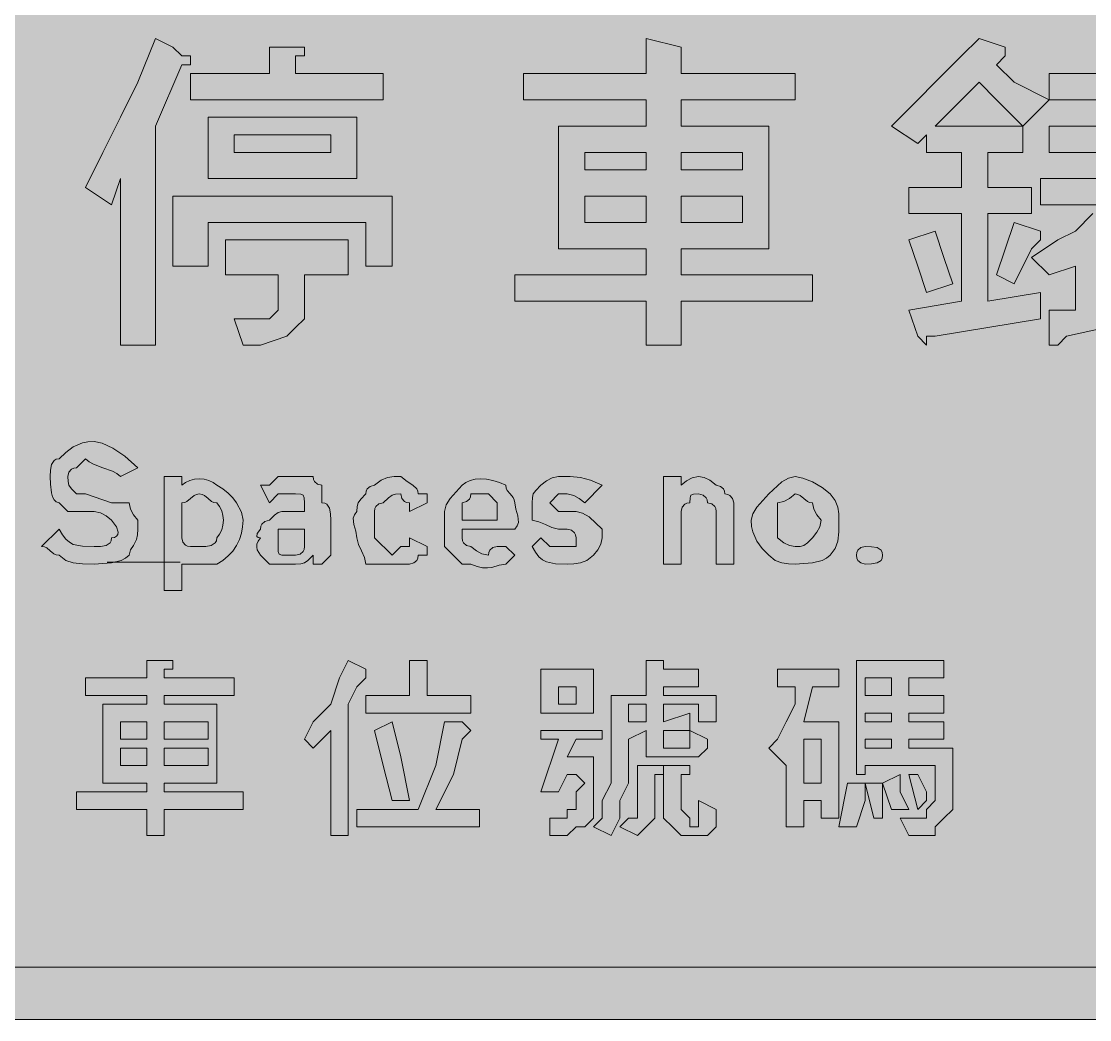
# Model space of a CAD drawing. Header units: metres. Extents: x 12 to 553, y 13 to 247.
# Drawn here: x 142.3 to 288.6, y 12.7 to 149.5 of the extents above; entities that cross this region are included whole.
import ezdxf

# ---------------------------------------------------------------- set-up
doc = ezdxf.new("R2010")
doc.units = ezdxf.units.M
for name, color, linetype, true_color in [('FILL_BLUE_0000FF', 7, 'Continuous', 0x0000ff), ('FILL_WHITE_FFFFFF', 7, 'Continuous', 0xffffff), ('STROKE_BLUE_0000FF', 7, 'Continuous', 0x0000ff), ('STROKE_WHITE_FFFFFF', 7, 'Continuous', 0xffffff)]:
    doc.layers.add(name, color=color, linetype=linetype, true_color=true_color)

msp = doc.modelspace()

# ---------------------------------------------------------------- hatches: boundary and pattern name
at = {"layer": 'FILL_BLUE_0000FF', "true_color": 0x0000ff}
h = msp.add_hatch(color=7, dxfattribs=at)
h.dxf.hatch_style = 1
h.paths.add_polyline_path([(539.74, 239.31), (541.05, 238.77), (542.36, 238), (543.45, 237.12), (544.14, 236.41), (544.5, 235.92), (544.63, 235.43), (544.65, 234.72), (545.34, 233.84), (545.7, 233.07), (545.85, 232.32), (545.85, 28.32), (545.8, 27.47), (545.64, 26.71), (545.1, 25.32), (543.45, 22.32), (542.36, 21.44), (541.05, 20.67), (539.74, 20.13), (538.65, 19.92), (87.45, 19.92), (86.55, 20.11), (85.65, 20.52), (84.75, 20.93), (83.85, 21.12), (80.25, 24.72), (20.25, 130.32), (80.25, 235.92), (81.15, 236.63), (82.05, 237.12), (82.95, 237.61), (83.85, 238.32), (84.75, 239.01), (85.65, 239.37), (86.55, 239.5), (87.45, 239.52), (538.65, 239.52), (539.74, 239.31)])
at = {"layer": 'FILL_WHITE_FFFFFF', "true_color": 0xffffff}
h = msp.add_hatch(color=7, dxfattribs=at)
h.dxf.hatch_style = 1
h.paths.add_polyline_path([(540, 246.66), (541.35, 246.48), (542.7, 246.15), (544.05, 245.67), (545.4, 245.02), (546.75, 244.19), (548.1, 243.16), (549.45, 241.92), (550.33, 241), (551.1, 239.97), (551.64, 238.71), (551.8, 237.97), (551.85, 237.12), (552.25, 236.62), (552.54, 236.03), (552.9, 234.72), (553.05, 232.32), (553.05, 28.32), (552.99, 26.92), (552.82, 25.45), (552.54, 23.95), (552.15, 22.47), (551.64, 21.04), (551.02, 19.71), (550.29, 18.53), (549.45, 17.52), (548.1, 16.28), (546.75, 15.25), (545.4, 14.42), (544.05, 13.77), (542.7, 13.29), (541.35, 12.96), (540, 12.78), (538.65, 12.72), (87.45, 12.72), (85.65, 12.93), (83.85, 13.47), (82.05, 14.24), (80.25, 15.12), (78.47, 16.21), (76.8, 17.52), (74.25, 19.92), (13.05, 125.52), (12.86, 126.61), (12.45, 127.92), (12.04, 129.23), (11.85, 130.32), (12.04, 131.22), (12.45, 132.12), (12.86, 133.02), (13.05, 133.92), (74.25, 239.52), (74.75, 240.37), (75.36, 241.11), (76.8, 242.37), (78.47, 243.4), (80.25, 244.32), (81.15, 245.11), (82.05, 245.71), (82.95, 246.13), (83.85, 246.42), (85.65, 246.68), (87.45, 246.72), (538.65, 246.72), (540, 246.66)])
h = msp.add_hatch(color=7, dxfattribs=at)
h.dxf.hatch_style = 1
h.paths.add_polyline_path([(164.25, 144.72), (165.45, 144.72), (165.45, 143.52), (164.25, 143.52), (160.65, 135.12), (160.65, 105.12), (155.85, 105.12), (155.85, 127.92), (154.65, 124.32), (151.05, 126.72), (153.45, 131.52), (155.85, 136.32), (158.25, 141.12), (160.65, 147.12), (163.05, 145.92), (164.25, 144.72)])
h = msp.add_hatch(color=7, dxfattribs=at)
h.dxf.hatch_style = 1
h.paths.add_polyline_path([(232.65, 142.32), (248.25, 142.32), (248.25, 138.72), (232.65, 138.72), (232.65, 135.12), (244.65, 135.12), (244.65, 118.32), (232.65, 118.32), (232.65, 114.72), (250.65, 114.72), (250.65, 111.12), (232.65, 111.12), (232.65, 105.12), (227.85, 105.12), (227.85, 111.12), (209.85, 111.12), (209.85, 114.72), (227.85, 114.72), (227.85, 118.32), (215.85, 118.32), (215.85, 135.12), (227.85, 135.12), (227.85, 138.72), (211.05, 138.72), (211.05, 142.32), (227.85, 142.32), (227.85, 147.12), (232.65, 145.92), (232.65, 144.72), (232.65, 142.32)])
h.paths.add_polyline_path([(227.85, 129.12), (227.85, 131.52), (219.45, 131.52), (219.45, 129.12), (227.85, 129.12)], flags=16)
h.paths.add_polyline_path([(219.45, 121.92), (227.85, 121.92), (227.85, 125.52), (219.45, 125.52), (219.45, 121.92)], flags=16)
h.paths.add_polyline_path([(232.65, 131.52), (232.65, 129.12), (241.05, 129.12), (241.05, 131.52), (232.65, 131.52)], flags=16)
h.paths.add_polyline_path([(241.05, 125.52), (232.65, 125.52), (232.65, 121.92), (241.05, 121.92), (241.05, 125.52)], flags=16)
h = msp.add_hatch(color=7, dxfattribs=at)
h.dxf.hatch_style = 1
h.paths.add_polyline_path([(274.65, 131.52), (274.65, 126.72), (280.65, 126.72), (280.65, 123.12), (274.65, 123.12), (274.65, 111.12), (281.85, 112.32), (281.85, 108.72), (267.45, 106.32), (266.25, 106.32), (266.25, 105.12), (265.05, 106.32), (263.85, 109.92), (271.05, 111.12), (271.05, 123.12), (263.85, 123.12), (263.85, 126.72), (271.05, 126.72), (271.05, 131.52), (266.25, 131.52), (266.25, 133.92), (265.05, 132.72), (261.45, 135.12), (265.05, 138.72), (267.45, 141.12), (271.05, 144.72), (273.45, 147.12), (277.05, 145.92), (277.05, 144.72), (275.85, 143.52), (278.25, 141.12), (283.05, 138.72), (279.45, 135.12), (279.45, 131.52), (274.65, 131.52)])
h.paths.add_polyline_path([(275.85, 138.72), (273.45, 141.12), (269.85, 137.52), (267.45, 135.12), (279.45, 135.12), (275.85, 138.72)], flags=16)
h = msp.add_hatch(color=7, dxfattribs=at)
h.dxf.hatch_style = 1
h.paths.add_polyline_path([(291.45, 142.32), (291.45, 147.12), (296.25, 145.92), (296.25, 144.72), (296.25, 142.32), (305.85, 142.32), (305.85, 138.72), (296.25, 138.72), (296.25, 135.12), (304.65, 135.12), (304.65, 131.52), (296.25, 131.52), (296.25, 127.92), (307.05, 127.92), (307.05, 124.32), (296.25, 124.32), (297.45, 121.92), (298.65, 118.32), (303.45, 123.12), (307.05, 120.72), (305.85, 119.52), (304.65, 118.32), (299.85, 115.92), (303.45, 111.12), (308.25, 107.52), (303.45, 105.12), (299.85, 108.72), (296.25, 113.52), (295.05, 117.12), (292.65, 121.92), (290.25, 118.32), (290.25, 111.12), (296.25, 112.32), (296.25, 108.72), (285.45, 106.32), (284.25, 105.12), (283.05, 105.12), (283.05, 109.92), (286.65, 109.92), (286.65, 115.92), (283.05, 114.72), (280.65, 117.12), (284.25, 119.52), (286.65, 120.72), (289.05, 123.12), (291.45, 124.32), (281.85, 124.32), (281.85, 127.92), (291.45, 127.92), (291.45, 131.52), (283.05, 131.52), (283.05, 135.12), (291.45, 135.12), (291.45, 138.72), (283.05, 138.72), (283.05, 142.32), (291.45, 142.32)])
h = msp.add_hatch(color=7, dxfattribs=at)
h.dxf.hatch_style = 1
h.paths.add_polyline_path([(179.85, 145.92), (181.05, 145.92), (181.05, 144.72), (179.85, 144.72), (179.85, 142.32), (191.85, 142.32), (191.85, 138.72), (165.45, 138.72), (165.45, 142.32), (176.25, 142.32), (176.25, 145.92), (179.85, 145.92)])
h = msp.add_hatch(color=7, dxfattribs=at)
h.dxf.hatch_style = 1
h.paths.add_polyline_path([(188.25, 127.92), (167.85, 127.92), (167.85, 136.32), (188.25, 136.32), (188.25, 127.92)])
h.paths.add_polyline_path([(184.65, 133.92), (171.45, 133.92), (171.45, 131.52), (184.65, 131.52), (184.65, 133.92)], flags=16)
h = msp.add_hatch(color=7, dxfattribs=at)
h.dxf.hatch_style = 1
h.paths.add_polyline_path([(193.05, 125.52), (193.05, 115.92), (189.45, 115.92), (189.45, 121.92), (167.85, 121.92), (167.85, 115.92), (163.05, 115.92), (163.05, 125.52), (193.05, 125.52)])
h = msp.add_hatch(color=7, dxfattribs=at)
h.dxf.hatch_style = 1
h.paths.add_polyline_path([(278.25, 121.92), (281.85, 120.72), (281.85, 119.52), (280.65, 118.32), (278.25, 113.52), (275.85, 114.72), (278.25, 121.92)])
h = msp.add_hatch(color=7, dxfattribs=at)
h.dxf.hatch_style = 1
h.paths.add_polyline_path([(268.65, 117.12), (269.85, 113.52), (266.25, 112.32), (265.05, 115.92), (263.85, 119.52), (267.45, 120.72), (268.65, 117.12)])
h = msp.add_hatch(color=7, dxfattribs=at)
h.dxf.hatch_style = 1
h.paths.add_polyline_path([(187.05, 119.52), (187.05, 114.72), (181.05, 114.72), (181.05, 111.12), (181.05, 108.72), (179.85, 107.52), (178.65, 106.32), (175.05, 105.12), (172.65, 105.12), (171.45, 108.72), (173.85, 108.72), (175.05, 108.72), (176.25, 108.72), (177.45, 109.92), (177.45, 112.32), (177.45, 114.72), (170.25, 114.72), (170.25, 119.52), (187.05, 119.52)])
h = msp.add_hatch(color=7, dxfattribs=at)
h.dxf.hatch_style = 1
h.paths.add_polyline_path([(158.2, 79.13), (158.06, 78.51), (157.65, 77.67), (157.24, 77.05), (157.05, 76.32), (156.55, 75.92), (155.96, 75.63), (154.65, 75.27), (152.25, 75.12), (150.66, 75.14), (149.4, 75.27), (148.37, 75.63), (147.45, 76.32), (147.05, 76.37), (146.74, 76.51), (146.25, 76.92), (145.76, 77.33), (145.45, 77.47), (145.05, 77.52), (147.45, 79.92), (147.9, 79.13), (148.37, 78.53), (148.86, 78.11), (149.4, 77.82), (150.66, 77.56), (152.25, 77.52), (153.13, 77.54), (153.9, 77.67), (154.44, 78.03), (154.6, 78.32), (154.65, 78.72), (155.04, 78.77), (155.32, 78.93), (155.49, 79.16), (155.55, 79.47), (155.32, 80.24), (154.65, 81.12), (153.9, 81.72), (153.13, 82.13), (152.25, 82.32), (148.65, 82.32), (147.45, 83.52), (147.05, 83.63), (146.76, 83.91), (146.54, 84.34), (146.4, 84.87), (146.27, 86.05), (146.25, 87.12), (146.27, 88), (146.4, 88.77), (146.76, 89.31), (147.05, 89.47), (147.45, 89.52), (148.37, 90.4), (149.4, 91.17), (150.66, 91.71), (151.4, 91.87), (152.25, 91.92), (153.36, 91.69), (154.8, 91.02), (156.47, 89.89), (158.25, 88.32), (155.85, 87.12), (155.35, 87.52), (154.76, 87.83), (153.45, 88.32), (152.14, 88.81), (151.55, 89.12), (151.05, 89.52), (149.85, 88.32), (149.45, 88.27), (149.16, 88.13), (148.8, 87.72), (148.65, 87.12), (148.67, 86.41), (148.8, 85.92), (149.16, 85.43), (149.85, 84.72), (151.05, 84.72), (154.65, 83.52), (155.85, 83.52), (157.05, 83.52), (157.24, 82.64), (157.65, 81.87), (158.25, 81.12), (158.25, 79.92), (158.2, 79.13)])
h = msp.add_hatch(color=7, dxfattribs=at)
h.dxf.hatch_style = 1
h.paths.add_polyline_path([(165.34, 86.59), (165.98, 86.76), (166.65, 86.82), (167.32, 86.76), (167.96, 86.59), (168.55, 86.31), (169.05, 85.92), (169.89, 85.42), (170.62, 84.83), (171.24, 84.19), (171.75, 83.52), (172.42, 82.21), (172.65, 81.12), (172.59, 80.22), (172.42, 79.34), (172.14, 78.48), (171.75, 77.67), (171.24, 76.91), (170.62, 76.23), (169.89, 75.62), (169.05, 75.12), (166.65, 75.12), (164.25, 75.12), (164.25, 71.52), (161.85, 71.52), (161.85, 87.12), (164.25, 87.12), (164.25, 85.92), (164.75, 86.31), (165.34, 86.59)])
h.paths.add_polyline_path([(164.25, 81.12), (164.25, 79.92), (164.25, 78.72), (164.4, 78.12), (164.76, 77.71), (165.05, 77.57), (165.45, 77.52), (166.65, 77.52), (167.53, 77.54), (168.3, 77.67), (168.84, 78.03), (169, 78.32), (169.05, 78.72), (169.44, 79.22), (169.72, 79.81), (169.89, 80.45), (169.95, 81.12), (169.89, 81.79), (169.72, 82.43), (169.44, 83.02), (169.05, 83.52), (168.65, 83.57), (168.34, 83.71), (167.85, 84.12), (167.36, 84.53), (167.05, 84.67), (166.65, 84.72), (166.25, 84.67), (165.94, 84.53), (165.45, 84.12), (164.96, 83.71), (164.65, 83.57), (164.25, 83.52), (164.25, 82.32), (164.25, 81.12)], flags=16)
h = msp.add_hatch(color=7, dxfattribs=at)
h.dxf.hatch_style = 1
h.paths.add_polyline_path([(176.25, 85.92), (177.45, 87.12), (178.65, 87.12), (182.25, 87.12), (182.3, 86.72), (182.44, 86.43), (182.85, 86.07), (183.45, 85.92), (183.45, 83.52), (183.85, 83.47), (184.14, 83.31), (184.5, 82.77), (184.63, 82), (184.65, 81.12), (184.65, 77.52), (184.65, 76.32), (183.45, 75.12), (182.25, 75.12), (182.25, 76.32), (181.54, 75.63), (181.05, 75.27), (180.56, 75.14), (179.85, 75.12), (178.65, 75.12), (176.25, 75.12), (175.05, 76.32), (174.6, 77.07), (174.52, 77.43), (174.54, 77.84), (174.71, 78.27), (175.05, 78.72), (174.71, 78.77), (174.54, 78.91), (174.6, 79.32), (175.05, 79.92), (175.1, 80.32), (175.24, 80.61), (175.65, 80.97), (176.25, 81.12), (176.96, 81.81), (177.45, 82.17), (177.94, 82.3), (178.65, 82.32), (179.85, 82.32), (181.05, 82.32), (181.05, 83.52), (181.03, 84.21), (180.9, 84.57), (180.54, 84.7), (179.85, 84.72), (178.65, 84.72), (177.45, 84.72), (176.25, 83.52), (175.05, 85.92), (176.25, 85.92)])
h.paths.add_polyline_path([(180.45, 76.47), (180.86, 76.83), (181, 77.12), (181.05, 77.52), (181.05, 78.72), (181.05, 79.92), (179.85, 79.92), (178.65, 79.92), (177.45, 79.92), (177.45, 78.72), (177.45, 77.52), (177.47, 76.83), (177.6, 76.47), (177.96, 76.34), (178.65, 76.32), (179.85, 76.32), (180.45, 76.47)], flags=16)
h = msp.add_hatch(color=7, dxfattribs=at)
h.dxf.hatch_style = 1
h.paths.add_polyline_path([(194.25, 77.52), (195.45, 77.52), (195.45, 78.72), (197.85, 77.52), (197.85, 76.32), (196.65, 76.32), (196.6, 75.92), (196.46, 75.63), (196.05, 75.27), (195.45, 75.12), (193.05, 75.12), (189.45, 75.12), (189.26, 76.02), (188.85, 76.92), (188.44, 77.82), (188.25, 78.72), (188.08, 79.62), (187.8, 80.52), (187.74, 81.42), (187.91, 81.87), (188.25, 82.32), (188.27, 83.03), (188.4, 83.52), (188.76, 84.01), (189.45, 84.72), (189.5, 85.12), (189.64, 85.41), (190.05, 85.77), (190.65, 85.92), (191.55, 86.61), (192.45, 86.97), (193.35, 87.1), (194.25, 87.12), (195.13, 86.41), (195.9, 85.92), (196.44, 85.43), (196.6, 85.12), (196.65, 84.72), (197.85, 84.72), (197.85, 83.52), (195.45, 82.32), (195.45, 83.52), (195.05, 83.57), (194.76, 83.71), (194.4, 84.12), (194.25, 84.72), (193.54, 84.7), (193.05, 84.57), (192.56, 84.21), (191.85, 83.52), (191.25, 83.37), (190.84, 83.01), (190.7, 82.72), (190.65, 82.32), (190.65, 78.72), (193.05, 76.32), (194.25, 77.52)])
h = msp.add_hatch(color=7, dxfattribs=at)
h.dxf.hatch_style = 1
h.paths.add_polyline_path([(200.25, 77.52), (200.25, 82.32), (200.46, 83.22), (201, 84.12), (202.65, 85.92), (203.15, 86.31), (203.76, 86.59), (204.44, 86.76), (205.2, 86.82), (206.01, 86.76), (206.87, 86.59), (207.75, 86.31), (208.65, 85.92), (208.7, 85.52), (208.84, 85.21), (209.25, 84.72), (209.66, 84.23), (209.8, 83.92), (209.85, 83.52), (210.02, 82.62), (210.3, 81.72), (210.36, 80.82), (210.19, 80.37), (209.85, 79.92), (202.65, 79.92), (202.65, 78.72), (202.7, 78.32), (202.84, 78.03), (203.25, 77.67), (203.85, 77.52), (204.6, 76.92), (205.37, 76.51), (206.25, 76.32), (206.3, 76.72), (206.44, 77.01), (206.85, 77.37), (207.45, 77.52), (208.65, 77.52), (209.85, 76.32), (208.65, 75.12), (207.73, 74.95), (206.7, 74.67), (206.11, 74.59), (205.44, 74.61), (204.7, 74.78), (203.85, 75.12), (202.65, 75.12), (200.25, 77.52)])
h.paths.add_polyline_path([(207.45, 83.52), (206.25, 84.72), (203.85, 84.72), (203.8, 84.32), (203.66, 84.03), (203.25, 83.67), (202.65, 83.52), (202.65, 81.12), (207.45, 81.12), (207.45, 83.52)], flags=16)
h = msp.add_hatch(color=7, dxfattribs=at)
h.dxf.hatch_style = 1
h.paths.add_polyline_path([(218.25, 82.32), (219.15, 82.11), (220.05, 81.57), (221.85, 79.92), (221.85, 78.72), (221.66, 77.84), (221.25, 77.07), (220.65, 76.32), (219.75, 75.63), (218.85, 75.27), (217.95, 75.14), (217.05, 75.12), (215.46, 75.16), (214.2, 75.42), (213.66, 75.71), (213.17, 76.13), (212.7, 76.73), (212.25, 77.52), (213.45, 78.72), (214.65, 77.52), (217.05, 77.52), (218.25, 77.52), (218.25, 78.72), (218.2, 79.12), (218.06, 79.41), (217.65, 79.77), (217.05, 79.92), (215.85, 79.92), (214.95, 80.11), (214.05, 80.52), (213.15, 80.93), (212.25, 81.12), (212.25, 82.32), (212.25, 83.52), (212.27, 84.23), (212.4, 84.72), (212.76, 85.21), (213.45, 85.92), (214.2, 86.52), (214.97, 86.93), (215.85, 87.12), (217.46, 87.1), (218.85, 86.97), (220.24, 86.61), (221.85, 85.92), (219.45, 83.52), (218.7, 84.12), (217.93, 84.53), (217.05, 84.72), (215.85, 84.72), (214.65, 83.52), (215.85, 82.32), (217.05, 82.32), (218.25, 82.32)])
h = msp.add_hatch(color=7, dxfattribs=at)
h.dxf.hatch_style = 1
h.paths.add_polyline_path([(234.36, 84.7), (234, 84.57), (233.87, 84.21), (233.85, 83.52), (233.45, 83.47), (233.16, 83.33), (232.8, 82.92), (232.65, 82.32), (232.65, 75.12), (230.25, 75.12), (230.25, 87.12), (232.65, 87.12), (232.65, 85.92), (233.4, 86.52), (234.17, 86.93), (235.05, 87.12), (235.8, 86.97), (236.57, 86.61), (237.45, 85.92), (238.05, 85.77), (238.46, 85.41), (238.6, 85.12), (238.65, 84.72), (239.05, 84.67), (239.34, 84.53), (239.7, 84.12), (239.85, 83.52), (239.85, 75.12), (237.45, 75.12), (237.45, 82.32), (237.4, 82.72), (237.26, 83.01), (236.85, 83.37), (236.25, 83.52), (236.2, 83.92), (236.06, 84.21), (235.65, 84.57), (235.05, 84.72), (234.36, 84.7)])
h = msp.add_hatch(color=7, dxfattribs=at)
h.dxf.hatch_style = 1
h.paths.add_polyline_path([(243, 82.92), (244.65, 84.72), (246.45, 86.37), (247.35, 86.91), (248.25, 87.12), (249.34, 86.91), (250.65, 86.37), (251.96, 85.6), (253.05, 84.72), (253.74, 83.82), (254.1, 82.92), (254.23, 82.02), (254.25, 81.12), (254.23, 79.53), (254.1, 78.27), (253.74, 77.24), (253.05, 76.32), (252.55, 75.92), (251.96, 75.63), (250.65, 75.27), (248.25, 75.12), (247.35, 75.14), (246.45, 75.27), (245.55, 75.63), (244.65, 76.32), (243.77, 77.24), (243, 78.27), (242.46, 79.53), (242.3, 80.27), (242.25, 81.12), (242.46, 82.02), (243, 82.92)])
h.paths.add_polyline_path([(246.73, 83.71), (245.85, 83.52), (245.85, 81.12), (245.85, 78.72), (246.73, 78.03), (247.5, 77.67), (248.25, 77.52), (248.96, 77.54), (249.45, 77.67), (249.94, 78.03), (250.65, 78.72), (251.25, 79.47), (251.66, 80.24), (251.85, 81.12), (251.25, 81.87), (250.84, 82.64), (250.65, 83.52), (250.25, 83.57), (249.94, 83.71), (249.45, 84.12), (248.96, 84.53), (248.65, 84.67), (248.25, 84.72), (247.5, 84.12), (246.73, 83.71)], flags=16)
h = msp.add_hatch(color=7, dxfattribs=at)
h.dxf.hatch_style = 1
h.paths.add_polyline_path([(260.2, 75.92), (260.04, 75.63), (259.5, 75.27), (258.73, 75.14), (257.85, 75.12), (257.25, 75.27), (256.84, 75.63), (256.7, 75.92), (256.65, 76.32), (256.7, 76.72), (256.84, 77.01), (257.25, 77.37), (257.85, 77.52), (258.73, 77.5), (259.5, 77.37), (260.04, 77.01), (260.2, 76.72), (260.25, 76.32), (260.2, 75.92)])
h = msp.add_hatch(color=7, dxfattribs=at)
h.dxf.hatch_style = 1
h.paths.add_polyline_path([(163.05, 60.72), (161.85, 60.72), (161.85, 59.52), (171.45, 59.52), (171.45, 57.12), (161.85, 57.12), (161.85, 55.92), (169.05, 55.92), (169.05, 45.12), (161.85, 45.12), (161.85, 43.92), (172.65, 43.92), (172.65, 41.52), (161.85, 41.52), (161.85, 37.92), (159.45, 37.92), (159.45, 41.52), (149.85, 41.52), (149.85, 43.92), (159.45, 43.92), (159.45, 45.12), (153.45, 45.12), (153.45, 55.92), (159.45, 55.92), (159.45, 57.12), (151.05, 57.12), (151.05, 59.52), (159.45, 59.52), (159.45, 61.92), (161.85, 61.92), (163.05, 61.92), (163.05, 60.72)])
h.paths.add_polyline_path([(159.45, 51.12), (159.45, 53.52), (155.85, 53.52), (155.85, 51.12), (159.45, 51.12)], flags=16)
h.paths.add_polyline_path([(155.85, 47.52), (159.45, 47.52), (159.45, 49.92), (155.85, 49.92), (155.85, 47.52)], flags=16)
h.paths.add_polyline_path([(161.85, 53.52), (161.85, 51.12), (167.85, 51.12), (167.85, 53.52), (161.85, 53.52)], flags=16)
h.paths.add_polyline_path([(167.85, 49.92), (161.85, 49.92), (161.85, 47.52), (167.85, 47.52), (167.85, 49.92)], flags=16)
h = msp.add_hatch(color=7, dxfattribs=at)
h.dxf.hatch_style = 1
h.paths.add_polyline_path([(182.25, 53.52), (184.65, 55.92), (185.85, 59.52), (187.05, 61.92), (189.45, 60.72), (189.45, 59.52), (188.25, 58.32), (187.05, 55.92), (187.05, 37.92), (184.65, 37.92), (184.65, 52.32), (182.25, 49.92), (181.05, 51.12), (182.25, 53.52)])
h = msp.add_hatch(color=7, dxfattribs=at)
h.dxf.hatch_style = 1
h.paths.add_polyline_path([(195.45, 57.12), (195.45, 61.92), (197.85, 61.92), (197.85, 60.72), (197.85, 57.12), (203.85, 57.12), (203.85, 54.72), (189.45, 54.72), (189.45, 57.12), (195.45, 57.12)])
h = msp.add_hatch(color=7, dxfattribs=at)
h.dxf.hatch_style = 1
h.paths.add_polyline_path([(235.05, 48.72), (233.85, 48.72), (230.25, 48.72), (229.05, 48.72), (227.85, 48.72), (227.85, 49.92), (227.85, 52.32), (225.45, 51.12), (225.45, 47.52), (225.45, 45.12), (224.25, 42.72), (224.25, 40.32), (223.05, 37.92), (220.65, 39.12), (221.85, 40.32), (221.85, 42.72), (223.05, 45.12), (223.05, 48.72), (223.05, 57.12), (227.85, 57.12), (227.85, 61.92), (229.05, 61.92), (230.25, 61.92), (230.25, 60.72), (235.05, 60.72), (235.05, 58.32), (230.25, 58.32), (230.25, 57.12), (237.45, 57.12), (237.45, 53.52), (235.05, 53.52), (235.05, 55.92), (230.25, 55.92), (230.25, 53.52), (233.85, 54.72), (233.85, 52.32), (236.25, 51.12), (236.25, 49.92), (235.05, 48.72)])
h.paths.add_polyline_path([(230.25, 52.32), (230.25, 51.12), (230.25, 49.92), (231.45, 49.92), (233.85, 49.92), (233.85, 51.12), (233.85, 52.32), (230.25, 52.32)], flags=16)
h.paths.add_polyline_path([(227.85, 55.92), (225.45, 55.92), (225.45, 53.52), (227.85, 53.52), (227.85, 55.92)], flags=16)
h = msp.add_hatch(color=7, dxfattribs=at)
h.dxf.hatch_style = 1
h.paths.add_polyline_path([(263.85, 57.12), (268.65, 57.12), (268.65, 54.72), (263.85, 54.72), (263.85, 53.52), (268.65, 53.52), (268.65, 51.12), (263.85, 51.12), (263.85, 49.92), (269.85, 49.92), (269.85, 47.52), (269.85, 45.12), (269.85, 43.92), (269.85, 41.52), (268.65, 40.32), (267.45, 39.12), (267.45, 37.92), (266.25, 37.92), (263.85, 37.92), (262.65, 40.32), (265.05, 40.32), (266.25, 40.32), (266.25, 41.52), (267.45, 42.72), (267.45, 45.12), (267.45, 47.52), (257.85, 47.52), (257.85, 46.32), (256.65, 46.32), (256.65, 61.92), (268.65, 61.92), (268.65, 59.52), (263.85, 59.52), (263.85, 57.12)])
h.paths.add_polyline_path([(257.85, 49.92), (261.45, 49.92), (261.45, 51.12), (257.85, 51.12), (257.85, 49.92)], flags=16)
h.paths.add_polyline_path([(257.85, 59.52), (257.85, 57.12), (261.45, 57.12), (261.45, 59.52), (257.85, 59.52)], flags=16)
h.paths.add_polyline_path([(261.45, 54.72), (257.85, 54.72), (257.85, 53.52), (261.45, 53.52), (261.45, 54.72)], flags=16)
h = msp.add_hatch(color=7, dxfattribs=at)
h.dxf.hatch_style = 1
h.paths.add_polyline_path([(220.65, 54.72), (213.45, 54.72), (213.45, 60.72), (220.65, 60.72), (220.65, 54.72)])
h.paths.add_polyline_path([(218.25, 58.32), (215.85, 58.32), (215.85, 55.92), (218.25, 55.92), (218.25, 58.32)], flags=16)
h = msp.add_hatch(color=7, dxfattribs=at)
h.dxf.hatch_style = 1
h.paths.add_polyline_path([(247.05, 53.52), (248.25, 55.92), (248.25, 58.32), (245.85, 58.32), (245.85, 60.72), (254.25, 60.72), (254.25, 58.32), (250.65, 58.32), (249.45, 53.52), (254.25, 53.52), (254.25, 40.32), (251.85, 40.32), (251.85, 42.72), (249.45, 42.72), (249.45, 39.12), (247.05, 39.12), (247.05, 47.52), (244.65, 49.92), (245.85, 51.12), (247.05, 53.52)])
h.paths.add_polyline_path([(251.85, 51.12), (249.45, 51.12), (249.45, 45.12), (251.85, 45.12), (251.85, 51.12)], flags=16)
h = msp.add_hatch(color=7, dxfattribs=at)
h.dxf.hatch_style = 1
h.paths.add_polyline_path([(188.25, 41.52), (196.65, 41.52), (199.05, 47.52), (200.25, 53.52), (202.65, 53.52), (203.85, 52.32), (202.65, 51.12), (201.45, 46.32), (199.05, 41.52), (205.05, 41.52), (205.05, 39.12), (188.25, 39.12), (188.25, 41.52)])
h = msp.add_hatch(color=7, dxfattribs=at)
h.dxf.hatch_style = 1
h.paths.add_polyline_path([(191.85, 47.52), (190.65, 52.32), (193.05, 53.52), (194.25, 48.72), (195.45, 42.72), (193.05, 42.72), (191.85, 47.52)])
h = msp.add_hatch(color=7, dxfattribs=at)
h.dxf.hatch_style = 1
h.paths.add_polyline_path([(221.85, 52.32), (221.85, 51.12), (218.25, 51.12), (217.05, 48.72), (220.65, 48.72), (220.65, 47.52), (220.65, 45.12), (220.65, 43.92), (220.65, 41.52), (220.65, 40.32), (219.45, 39.12), (218.25, 39.12), (217.05, 37.92), (215.85, 37.92), (214.65, 37.92), (214.65, 40.32), (215.85, 40.32), (217.05, 40.32), (217.05, 41.52), (218.25, 41.52), (218.25, 42.72), (218.25, 43.92), (219.45, 45.12), (218.25, 46.32), (217.05, 46.32), (215.85, 43.92), (213.45, 43.92), (215.85, 51.12), (213.45, 51.12), (213.45, 52.32), (221.85, 52.32)])
h = msp.add_hatch(color=7, dxfattribs=at)
h.dxf.hatch_style = 1
h.paths.add_polyline_path([(225.45, 40.32), (226.65, 40.32), (226.65, 41.52), (226.65, 42.72), (226.65, 47.52), (229.05, 47.52), (230.25, 47.52), (230.25, 46.32), (229.05, 46.32), (229.05, 43.92), (229.05, 41.52), (229.05, 40.32), (227.85, 39.12), (226.65, 37.92), (224.25, 39.12), (225.45, 40.32)])
h = msp.add_hatch(color=7, dxfattribs=at)
h.dxf.hatch_style = 1
h.paths.add_polyline_path([(232.65, 47.52), (233.85, 47.52), (233.85, 46.32), (232.65, 46.32), (232.65, 41.52), (233.85, 40.32), (233.85, 39.12), (235.05, 39.12), (235.05, 40.32), (235.05, 41.52), (235.05, 42.72), (237.45, 41.52), (237.45, 40.32), (237.45, 39.12), (236.25, 37.92), (235.05, 37.92), (233.85, 37.92), (232.65, 37.92), (231.45, 39.12), (230.25, 40.32), (230.25, 47.52), (232.65, 47.52)])
h = msp.add_hatch(color=7, dxfattribs=at)
h.dxf.hatch_style = 1
h.paths.add_polyline_path([(260.25, 45.12), (262.65, 46.32), (262.65, 43.92), (263.85, 41.52), (261.45, 41.52), (260.25, 45.12)])
h = msp.add_hatch(color=7, dxfattribs=at)
h.dxf.hatch_style = 1
h.paths.add_polyline_path([(263.85, 46.32), (265.05, 46.32), (266.25, 43.92), (266.25, 42.72), (265.05, 41.52), (263.85, 46.32)])
h = msp.add_hatch(color=7, dxfattribs=at)
h.dxf.hatch_style = 1
h.paths.add_polyline_path([(255.45, 45.12), (257.85, 45.12), (257.85, 42.72), (256.65, 39.12), (254.25, 39.12), (255.45, 45.12)])
h = msp.add_hatch(color=7, dxfattribs=at)
h.dxf.hatch_style = 1
h.paths.add_polyline_path([(257.85, 45.12), (260.25, 45.12), (260.25, 42.72), (260.25, 40.32), (259.05, 40.32), (257.85, 45.12)])

# ---------------------------------------------------------------- linework, layer by layer
at = {"layer": 'FILL_BLUE_0000FF', "lineweight": 0, "true_color": 0x0000ff}
msp.add_lwpolyline([(538.65, 19.92), (87.45, 19.92), (86.55, 20.11), (85.65, 20.52), (84.75, 20.93), (83.85, 21.12), (80.25, 24.72), (20.25, 130.32), (80.25, 235.92), (81.15, 236.63), (82.05, 237.12), (82.95, 237.61), (83.85, 238.32), (84.75, 239.01), (85.65, 239.37), (86.55, 239.5), (87.45, 239.52), (538.65, 239.52)], dxfattribs=at)
at = {"layer": 'FILL_WHITE_FFFFFF', "lineweight": 0, "true_color": 0xffffff}
for points in [[(164.25, 144.72), (165.45, 144.72), (165.45, 143.52), (164.25, 143.52), (160.65, 135.12), (160.65, 105.12), (155.85, 105.12), (155.85, 127.92), (154.65, 124.32), (151.05, 126.72), (153.45, 131.52), (155.85, 136.32), (158.25, 141.12), (160.65, 147.12), (163.05, 145.92)], [(232.65, 142.32), (248.25, 142.32), (248.25, 138.72), (232.65, 138.72), (232.65, 135.12), (244.65, 135.12), (244.65, 118.32), (232.65, 118.32), (232.65, 114.72), (250.65, 114.72), (250.65, 111.12), (232.65, 111.12), (232.65, 105.12), (227.85, 105.12), (227.85, 111.12), (209.85, 111.12), (209.85, 114.72), (227.85, 114.72), (227.85, 118.32), (215.85, 118.32), (215.85, 135.12), (227.85, 135.12), (227.85, 138.72), (211.05, 138.72), (211.05, 142.32), (227.85, 142.32), (227.85, 147.12), (232.65, 145.92), (232.65, 144.72)], [(274.65, 131.52), (274.65, 126.72), (280.65, 126.72), (280.65, 123.12), (274.65, 123.12), (274.65, 111.12), (281.85, 112.32), (281.85, 108.72), (267.45, 106.32), (266.25, 106.32), (266.25, 105.12), (265.05, 106.32), (263.85, 109.92), (271.05, 111.12), (271.05, 123.12), (263.85, 123.12), (263.85, 126.72), (271.05, 126.72), (271.05, 131.52), (266.25, 131.52), (266.25, 133.92), (265.05, 132.72), (261.45, 135.12), (265.05, 138.72), (267.45, 141.12), (271.05, 144.72), (273.45, 147.12), (277.05, 145.92), (277.05, 144.72), (275.85, 143.52), (278.25, 141.12), (283.05, 138.72), (279.45, 135.12), (279.45, 131.52)], [(179.85, 145.92), (181.05, 145.92), (181.05, 144.72), (179.85, 144.72), (179.85, 142.32), (191.85, 142.32), (191.85, 138.72), (165.45, 138.72), (165.45, 142.32), (176.25, 142.32), (176.25, 145.92)], [(275.85, 138.72), (273.45, 141.12), (269.85, 137.52), (267.45, 135.12), (279.45, 135.12)], [(188.25, 127.92), (167.85, 127.92), (167.85, 136.32), (188.25, 136.32)], [(184.65, 133.92), (171.45, 133.92), (171.45, 131.52), (184.65, 131.52)], [(227.85, 129.12), (227.85, 131.52), (219.45, 131.52), (219.45, 129.12)], [(232.65, 131.52), (232.65, 129.12), (241.05, 129.12), (241.05, 131.52)], [(193.05, 125.52), (193.05, 115.92), (189.45, 115.92), (189.45, 121.92), (167.85, 121.92), (167.85, 115.92), (163.05, 115.92), (163.05, 125.52)], [(219.45, 121.92), (227.85, 121.92), (227.85, 125.52), (219.45, 125.52)], [(241.05, 125.52), (232.65, 125.52), (232.65, 121.92), (241.05, 121.92)], [(278.25, 121.92), (281.85, 120.72), (281.85, 119.52), (280.65, 118.32), (278.25, 113.52), (275.85, 114.72)], [(268.65, 117.12), (269.85, 113.52), (266.25, 112.32), (265.05, 115.92), (263.85, 119.52), (267.45, 120.72)], [(187.05, 119.52), (187.05, 114.72), (181.05, 114.72), (181.05, 111.12), (181.05, 108.72), (179.85, 107.52), (178.65, 106.32), (175.05, 105.12), (172.65, 105.12), (171.45, 108.72), (173.85, 108.72), (175.05, 108.72), (176.25, 108.72), (177.45, 109.92), (177.45, 112.32), (177.45, 114.72), (170.25, 114.72), (170.25, 119.52)], [(158.2, 79.13), (158.06, 78.51), (157.65, 77.67), (157.24, 77.05), (157.05, 76.32), (156.55, 75.92), (155.96, 75.63), (154.65, 75.27), (152.25, 75.12), (150.66, 75.14), (149.4, 75.27), (148.37, 75.63), (147.45, 76.32), (147.05, 76.37), (146.74, 76.51), (146.25, 76.92), (145.76, 77.33), (145.45, 77.47), (145.05, 77.52), (147.45, 79.92), (147.9, 79.13), (148.37, 78.53), (148.86, 78.11), (149.4, 77.82), (150.66, 77.56), (152.25, 77.52), (153.13, 77.54), (153.9, 77.67), (154.44, 78.03), (154.6, 78.32), (154.65, 78.72), (155.04, 78.77), (155.32, 78.93), (155.49, 79.16), (155.55, 79.47), (155.32, 80.24), (154.65, 81.12), (153.9, 81.72), (153.13, 82.13), (152.25, 82.32), (148.65, 82.32), (147.45, 83.52), (147.05, 83.63), (146.76, 83.91), (146.54, 84.34), (146.4, 84.87), (146.27, 86.05), (146.25, 87.12), (146.27, 88), (146.4, 88.77), (146.76, 89.31), (147.05, 89.47), (147.45, 89.52), (148.37, 90.4), (149.4, 91.17), (150.66, 91.71), (151.4, 91.87), (152.25, 91.92), (153.36, 91.69), (154.8, 91.02), (156.47, 89.89), (158.25, 88.32), (155.85, 87.12), (155.35, 87.52), (154.76, 87.83), (153.45, 88.32), (152.14, 88.81), (151.55, 89.12), (151.05, 89.52), (149.85, 88.32), (149.45, 88.27), (149.16, 88.13), (148.8, 87.72), (148.65, 87.12), (148.67, 86.41), (148.8, 85.92), (149.16, 85.43), (149.85, 84.72), (151.05, 84.72), (154.65, 83.52), (155.85, 83.52), (157.05, 83.52), (157.24, 82.64), (157.65, 81.87), (158.25, 81.12), (158.25, 79.92)], [(165.34, 86.59), (165.98, 86.76), (166.65, 86.82), (167.32, 86.76), (167.96, 86.59), (168.55, 86.31), (169.05, 85.92), (169.89, 85.42), (170.62, 84.83), (171.24, 84.19), (171.75, 83.52), (172.42, 82.21), (172.65, 81.12), (172.59, 80.22), (172.42, 79.34), (172.14, 78.48), (171.75, 77.67), (171.24, 76.91), (170.62, 76.23), (169.89, 75.62), (169.05, 75.12), (166.65, 75.12), (164.25, 75.12), (164.25, 71.52), (161.85, 71.52), (161.85, 87.12), (164.25, 87.12), (164.25, 85.92), (164.75, 86.31)], [(176.25, 85.92), (177.45, 87.12), (178.65, 87.12), (182.25, 87.12), (182.3, 86.72), (182.44, 86.43), (182.85, 86.07), (183.45, 85.92), (183.45, 83.52), (183.85, 83.47), (184.14, 83.31), (184.5, 82.77), (184.63, 82), (184.65, 81.12), (184.65, 77.52), (184.65, 76.32), (183.45, 75.12), (182.25, 75.12), (182.25, 76.32), (181.54, 75.63), (181.05, 75.27), (180.56, 75.14), (179.85, 75.12), (178.65, 75.12), (176.25, 75.12), (175.05, 76.32), (174.6, 77.07), (174.52, 77.43), (174.54, 77.84), (174.71, 78.27), (175.05, 78.72), (174.71, 78.77), (174.54, 78.91), (174.6, 79.32), (175.05, 79.92), (175.1, 80.32), (175.24, 80.61), (175.65, 80.97), (176.25, 81.12), (176.96, 81.81), (177.45, 82.17), (177.94, 82.3), (178.65, 82.32), (179.85, 82.32), (181.05, 82.32), (181.05, 83.52), (181.03, 84.21), (180.9, 84.57), (180.54, 84.7), (179.85, 84.72), (178.65, 84.72), (177.45, 84.72), (176.25, 83.52), (175.05, 85.92)], [(194.25, 77.52), (195.45, 77.52), (195.45, 78.72), (197.85, 77.52), (197.85, 76.32), (196.65, 76.32), (196.6, 75.92), (196.46, 75.63), (196.05, 75.27), (195.45, 75.12), (193.05, 75.12), (189.45, 75.12), (189.26, 76.02), (188.85, 76.92), (188.44, 77.82), (188.25, 78.72), (188.08, 79.62), (187.8, 80.52), (187.74, 81.42), (187.91, 81.87), (188.25, 82.32), (188.27, 83.03), (188.4, 83.52), (188.76, 84.01), (189.45, 84.72), (189.5, 85.12), (189.64, 85.41), (190.05, 85.77), (190.65, 85.92), (191.55, 86.61), (192.45, 86.97), (193.35, 87.1), (194.25, 87.12), (195.13, 86.41), (195.9, 85.92), (196.44, 85.43), (196.6, 85.12), (196.65, 84.72), (197.85, 84.72), (197.85, 83.52), (195.45, 82.32), (195.45, 83.52), (195.05, 83.57), (194.76, 83.71), (194.4, 84.12), (194.25, 84.72), (193.54, 84.7), (193.05, 84.57), (192.56, 84.21), (191.85, 83.52), (191.25, 83.37), (190.84, 83.01), (190.7, 82.72), (190.65, 82.32), (190.65, 78.72), (193.05, 76.32)], [(200.25, 77.52), (200.25, 82.32), (200.46, 83.22), (201, 84.12), (202.65, 85.92), (203.15, 86.31), (203.76, 86.59), (204.44, 86.76), (205.2, 86.82), (206.01, 86.76), (206.87, 86.59), (207.75, 86.31), (208.65, 85.92), (208.7, 85.52), (208.84, 85.21), (209.25, 84.72), (209.66, 84.23), (209.8, 83.92), (209.85, 83.52), (210.02, 82.62), (210.3, 81.72), (210.36, 80.82), (210.19, 80.37), (209.85, 79.92), (202.65, 79.92), (202.65, 78.72), (202.7, 78.32), (202.84, 78.03), (203.25, 77.67), (203.85, 77.52), (204.6, 76.92), (205.37, 76.51), (206.25, 76.32), (206.3, 76.72), (206.44, 77.01), (206.85, 77.37), (207.45, 77.52), (208.65, 77.52), (209.85, 76.32), (208.65, 75.12), (207.73, 74.95), (206.7, 74.67), (206.11, 74.59), (205.44, 74.61), (204.7, 74.78), (203.85, 75.12), (202.65, 75.12)], [(218.25, 82.32), (219.15, 82.11), (220.05, 81.57), (221.85, 79.92), (221.85, 78.72), (221.66, 77.84), (221.25, 77.07), (220.65, 76.32), (219.75, 75.63), (218.85, 75.27), (217.95, 75.14), (217.05, 75.12), (215.46, 75.16), (214.2, 75.42), (213.66, 75.71), (213.17, 76.13), (212.7, 76.73), (212.25, 77.52), (213.45, 78.72), (214.65, 77.52), (217.05, 77.52), (218.25, 77.52), (218.25, 78.72), (218.2, 79.12), (218.06, 79.41), (217.65, 79.77), (217.05, 79.92), (215.85, 79.92), (214.95, 80.11), (214.05, 80.52), (213.15, 80.93), (212.25, 81.12), (212.25, 82.32), (212.25, 83.52), (212.27, 84.23), (212.4, 84.72), (212.76, 85.21), (213.45, 85.92), (214.2, 86.52), (214.97, 86.93), (215.85, 87.12), (217.46, 87.1), (218.85, 86.97), (220.24, 86.61), (221.85, 85.92), (219.45, 83.52), (218.7, 84.12), (217.93, 84.53), (217.05, 84.72), (215.85, 84.72), (214.65, 83.52), (215.85, 82.32), (217.05, 82.32)], [(234.36, 84.7), (234, 84.57), (233.87, 84.21), (233.85, 83.52), (233.45, 83.47), (233.16, 83.33), (232.8, 82.92), (232.65, 82.32), (232.65, 75.12), (230.25, 75.12), (230.25, 87.12), (232.65, 87.12), (232.65, 85.92), (233.4, 86.52), (234.17, 86.93), (235.05, 87.12), (235.8, 86.97), (236.57, 86.61), (237.45, 85.92), (238.05, 85.77), (238.46, 85.41), (238.6, 85.12), (238.65, 84.72), (239.05, 84.67), (239.34, 84.53), (239.7, 84.12), (239.85, 83.52), (239.85, 75.12), (237.45, 75.12), (237.45, 82.32), (237.4, 82.72), (237.26, 83.01), (236.85, 83.37), (236.25, 83.52), (236.2, 83.92), (236.06, 84.21), (235.65, 84.57), (235.05, 84.72)], [(243, 82.92), (244.65, 84.72), (246.45, 86.37), (247.35, 86.91), (248.25, 87.12), (249.34, 86.91), (250.65, 86.37), (251.96, 85.6), (253.05, 84.72), (253.74, 83.82), (254.1, 82.92), (254.23, 82.02), (254.25, 81.12), (254.23, 79.53), (254.1, 78.27), (253.74, 77.24), (253.05, 76.32), (252.55, 75.92), (251.96, 75.63), (250.65, 75.27), (248.25, 75.12), (247.35, 75.14), (246.45, 75.27), (245.55, 75.63), (244.65, 76.32), (243.77, 77.24), (243, 78.27), (242.46, 79.53), (242.3, 80.27), (242.25, 81.12), (242.46, 82.02)], [(164.25, 81.12), (164.25, 79.92), (164.25, 78.72), (164.4, 78.12), (164.76, 77.71), (165.05, 77.57), (165.45, 77.52), (166.65, 77.52), (167.53, 77.54), (168.3, 77.67), (168.84, 78.03), (169, 78.32), (169.05, 78.72), (169.44, 79.22), (169.72, 79.81), (169.89, 80.45), (169.95, 81.12), (169.89, 81.79), (169.72, 82.43), (169.44, 83.02), (169.05, 83.52), (168.65, 83.57), (168.34, 83.71), (167.85, 84.12), (167.36, 84.53), (167.05, 84.67), (166.65, 84.72), (166.25, 84.67), (165.94, 84.53), (165.45, 84.12), (164.96, 83.71), (164.65, 83.57), (164.25, 83.52), (164.25, 82.32)], [(207.45, 83.52), (206.25, 84.72), (203.85, 84.72), (203.8, 84.32), (203.66, 84.03), (203.25, 83.67), (202.65, 83.52), (202.65, 81.12), (207.45, 81.12)], [(246.73, 83.71), (245.85, 83.52), (245.85, 81.12), (245.85, 78.72), (246.73, 78.03), (247.5, 77.67), (248.25, 77.52), (248.96, 77.54), (249.45, 77.67), (249.94, 78.03), (250.65, 78.72), (251.25, 79.47), (251.66, 80.24), (251.85, 81.12), (251.25, 81.87), (250.84, 82.64), (250.65, 83.52), (250.25, 83.57), (249.94, 83.71), (249.45, 84.12), (248.96, 84.53), (248.65, 84.67), (248.25, 84.72), (247.5, 84.12)], [(180.45, 76.47), (180.86, 76.83), (181, 77.12), (181.05, 77.52), (181.05, 78.72), (181.05, 79.92), (179.85, 79.92), (178.65, 79.92), (177.45, 79.92), (177.45, 78.72), (177.45, 77.52), (177.47, 76.83), (177.6, 76.47), (177.96, 76.34), (178.65, 76.32), (179.85, 76.32)], [(260.2, 75.92), (260.04, 75.63), (259.5, 75.27), (258.73, 75.14), (257.85, 75.12), (257.25, 75.27), (256.84, 75.63), (256.7, 75.92), (256.65, 76.32), (256.7, 76.72), (256.84, 77.01), (257.25, 77.37), (257.85, 77.52), (258.73, 77.5), (259.5, 77.37), (260.04, 77.01), (260.2, 76.72), (260.25, 76.32)], [(163.05, 60.72), (161.85, 60.72), (161.85, 59.52), (171.45, 59.52), (171.45, 57.12), (161.85, 57.12), (161.85, 55.92), (169.05, 55.92), (169.05, 45.12), (161.85, 45.12), (161.85, 43.92), (172.65, 43.92), (172.65, 41.52), (161.85, 41.52), (161.85, 37.92), (159.45, 37.92), (159.45, 41.52), (149.85, 41.52), (149.85, 43.92), (159.45, 43.92), (159.45, 45.12), (153.45, 45.12), (153.45, 55.92), (159.45, 55.92), (159.45, 57.12), (151.05, 57.12), (151.05, 59.52), (159.45, 59.52), (159.45, 61.92), (161.85, 61.92), (163.05, 61.92)], [(182.25, 53.52), (184.65, 55.92), (185.85, 59.52), (187.05, 61.92), (189.45, 60.72), (189.45, 59.52), (188.25, 58.32), (187.05, 55.92), (187.05, 37.92), (184.65, 37.92), (184.65, 52.32), (182.25, 49.92), (181.05, 51.12)], [(195.45, 57.12), (195.45, 61.92), (197.85, 61.92), (197.85, 60.72), (197.85, 57.12), (203.85, 57.12), (203.85, 54.72), (189.45, 54.72), (189.45, 57.12)], [(235.05, 48.72), (233.85, 48.72), (230.25, 48.72), (229.05, 48.72), (227.85, 48.72), (227.85, 49.92), (227.85, 52.32), (225.45, 51.12), (225.45, 47.52), (225.45, 45.12), (224.25, 42.72), (224.25, 40.32), (223.05, 37.92), (220.65, 39.12), (221.85, 40.32), (221.85, 42.72), (223.05, 45.12), (223.05, 48.72), (223.05, 57.12), (227.85, 57.12), (227.85, 61.92), (229.05, 61.92), (230.25, 61.92), (230.25, 60.72), (235.05, 60.72), (235.05, 58.32), (230.25, 58.32), (230.25, 57.12), (237.45, 57.12), (237.45, 53.52), (235.05, 53.52), (235.05, 55.92), (230.25, 55.92), (230.25, 53.52), (233.85, 54.72), (233.85, 52.32), (236.25, 51.12), (236.25, 49.92)], [(263.85, 57.12), (268.65, 57.12), (268.65, 54.72), (263.85, 54.72), (263.85, 53.52), (268.65, 53.52), (268.65, 51.12), (263.85, 51.12), (263.85, 49.92), (269.85, 49.92), (269.85, 47.52), (269.85, 45.12), (269.85, 43.92), (269.85, 41.52), (268.65, 40.32), (267.45, 39.12), (267.45, 37.92), (266.25, 37.92), (263.85, 37.92), (262.65, 40.32), (265.05, 40.32), (266.25, 40.32), (266.25, 41.52), (267.45, 42.72), (267.45, 45.12), (267.45, 47.52), (257.85, 47.52), (257.85, 46.32), (256.65, 46.32), (256.65, 61.92), (268.65, 61.92), (268.65, 59.52), (263.85, 59.52)], [(220.65, 54.72), (213.45, 54.72), (213.45, 60.72), (220.65, 60.72)], [(247.05, 53.52), (248.25, 55.92), (248.25, 58.32), (245.85, 58.32), (245.85, 60.72), (254.25, 60.72), (254.25, 58.32), (250.65, 58.32), (249.45, 53.52), (254.25, 53.52), (254.25, 40.32), (251.85, 40.32), (251.85, 42.72), (249.45, 42.72), (249.45, 39.12), (247.05, 39.12), (247.05, 47.52), (244.65, 49.92), (245.85, 51.12)], [(257.85, 59.52), (257.85, 57.12), (261.45, 57.12), (261.45, 59.52)], [(218.25, 58.32), (215.85, 58.32), (215.85, 55.92), (218.25, 55.92)], [(227.85, 55.92), (225.45, 55.92), (225.45, 53.52), (227.85, 53.52)], [(261.45, 54.72), (257.85, 54.72), (257.85, 53.52), (261.45, 53.52)], [(159.45, 51.12), (159.45, 53.52), (155.85, 53.52), (155.85, 51.12)], [(161.85, 53.52), (161.85, 51.12), (167.85, 51.12), (167.85, 53.52)], [(188.25, 41.52), (196.65, 41.52), (199.05, 47.52), (200.25, 53.52), (202.65, 53.52), (203.85, 52.32), (202.65, 51.12), (201.45, 46.32), (199.05, 41.52), (205.05, 41.52), (205.05, 39.12), (188.25, 39.12)], [(191.85, 47.52), (190.65, 52.32), (193.05, 53.52), (194.25, 48.72), (195.45, 42.72), (193.05, 42.72)], [(221.85, 52.32), (221.85, 51.12), (218.25, 51.12), (217.05, 48.72), (220.65, 48.72), (220.65, 47.52), (220.65, 45.12), (220.65, 43.92), (220.65, 41.52), (220.65, 40.32), (219.45, 39.12), (218.25, 39.12), (217.05, 37.92), (215.85, 37.92), (214.65, 37.92), (214.65, 40.32), (215.85, 40.32), (217.05, 40.32), (217.05, 41.52), (218.25, 41.52), (218.25, 42.72), (218.25, 43.92), (219.45, 45.12), (218.25, 46.32), (217.05, 46.32), (215.85, 43.92), (213.45, 43.92), (215.85, 51.12), (213.45, 51.12), (213.45, 52.32)], [(230.25, 52.32), (230.25, 51.12), (230.25, 49.92), (231.45, 49.92), (233.85, 49.92), (233.85, 51.12), (233.85, 52.32)], [(155.85, 47.52), (159.45, 47.52), (159.45, 49.92), (155.85, 49.92)], [(167.85, 49.92), (161.85, 49.92), (161.85, 47.52), (167.85, 47.52)], [(251.85, 51.12), (249.45, 51.12), (249.45, 45.12), (251.85, 45.12)], [(257.85, 49.92), (261.45, 49.92), (261.45, 51.12), (257.85, 51.12)], [(225.45, 40.32), (226.65, 40.32), (226.65, 41.52), (226.65, 42.72), (226.65, 47.52), (229.05, 47.52), (230.25, 47.52), (230.25, 46.32), (229.05, 46.32), (229.05, 43.92), (229.05, 41.52), (229.05, 40.32), (227.85, 39.12), (226.65, 37.92), (224.25, 39.12)], [(232.65, 47.52), (233.85, 47.52), (233.85, 46.32), (232.65, 46.32), (232.65, 41.52), (233.85, 40.32), (233.85, 39.12), (235.05, 39.12), (235.05, 40.32), (235.05, 41.52), (235.05, 42.72), (237.45, 41.52), (237.45, 40.32), (237.45, 39.12), (236.25, 37.92), (235.05, 37.92), (233.85, 37.92), (232.65, 37.92), (231.45, 39.12), (230.25, 40.32), (230.25, 47.52)], [(260.25, 45.12), (262.65, 46.32), (262.65, 43.92), (263.85, 41.52), (261.45, 41.52)], [(263.85, 46.32), (265.05, 46.32), (266.25, 43.92), (266.25, 42.72), (265.05, 41.52)], [(255.45, 45.12), (257.85, 45.12), (257.85, 42.72), (256.65, 39.12), (254.25, 39.12)], [(257.85, 45.12), (260.25, 45.12), (260.25, 42.72), (260.25, 40.32), (259.05, 40.32)]]:
    msp.add_lwpolyline(points, close=True, dxfattribs=at)
for points in [[(291.45, 138.72), (283.05, 138.72), (283.05, 142.32), (291.45, 142.32)], [(291.45, 131.52), (283.05, 131.52), (283.05, 135.12), (291.45, 135.12)], [(291.45, 124.32), (281.85, 124.32), (281.85, 127.92), (291.45, 127.92)], [(296.25, 108.72), (285.45, 106.32), (284.25, 105.12), (283.05, 105.12), (283.05, 109.92), (286.65, 109.92), (286.65, 115.92), (283.05, 114.72), (280.65, 117.12), (284.25, 119.52), (286.65, 120.72), (289.05, 123.12)], [(538.65, 12.72), (87.45, 12.72)]]:
    msp.add_lwpolyline(points, dxfattribs=at)
at = {"layer": 'STROKE_BLUE_0000FF', "lineweight": 0, "true_color": 0x0000ff}
msp.add_lwpolyline([(538.65, 12.72), (87.45, 12.72)], dxfattribs=at)
at = {"layer": 'STROKE_WHITE_FFFFFF', "lineweight": 0, "true_color": 0xffffff}
for points in [[(164.05, 85.36), (164.05, 85.36)], [(154.05, 75.36), (154.05, 75.36)], [(154.05, 75.36), (164.05, 75.36)], [(154.05, 75.36), (164.05, 75.36)]]:
    msp.add_lwpolyline(points, dxfattribs=at)

doc.saveas('drawing.dxf')
